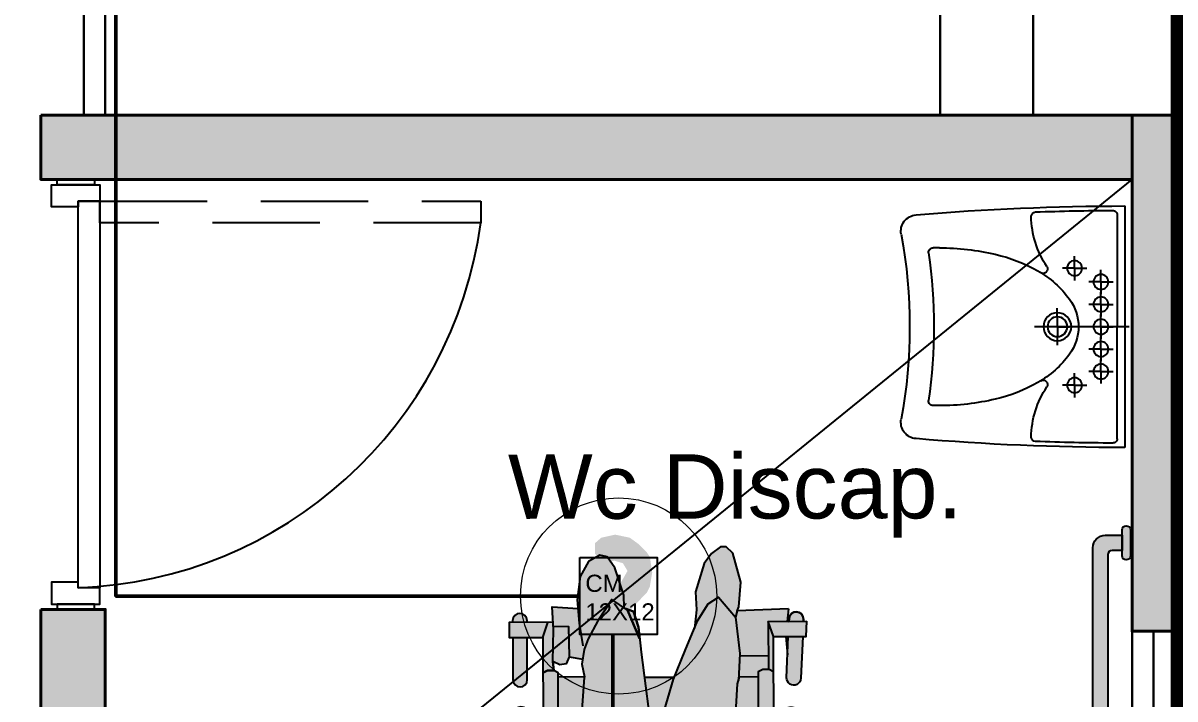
# Model space of a CAD drawing. Header units: millimetres. Extents: x 3781 to 4924, y 1639 to 1721.
# Drawn here: x 4471.179 to 4473.863, y 1654.903 to 1656.479 of the extents above; entities that cross this region are included whole.
import ezdxf

# ---------------------------------------------------------------- set-up
doc = ezdxf.new("R2010")
doc.units = ezdxf.units.MM
doc.linetypes.add('HIDDEN', pattern=[0.375, 0.25, -0.125])
doc.layers.get('Defpoints').update_dxf_attribs({"color": 255})
for name, color, linetype in [('1amobla', 2, 'Continuous'), ('A-HATCH CONCRETO', 8, 'Continuous'), ('A_ACHU5', 255, 'Continuous'), ('A_METAL  PROY', 177, 'Continuous'), ('A_MUEBLES FIJOS', 252, 'Continuous'), ('AMOBLAMIENTO', 1, 'Continuous'), ('AS_GL DETECCION_PISO 2', 7, 'Continuous'), ('AS_GL DETECCION_PISO 6', 7, 'Continuous'), ('F-2', 2, 'Continuous'), ('MUEBLE', 1, 'Continuous')]:
    doc.layers.add(name, color=color, linetype=linetype)
doc.layers.add('DIM-25', color=1, linetype='Continuous', plot=False)
for name, color, linetype, lineweight in [('Muro', 4, 'Continuous', 40), ('TEXTOS', 7, 'Continuous', 20), ('Vidrio', 2, 'Continuous', 30)]:
    doc.layers.add(name, color=color, linetype=linetype, lineweight=lineweight)
doc.styles.get("Standard").update_dxf_attribs({"font": 'arial.ttf'})

# ---------------------------------------------------------------- blocks, each defined once
blk = doc.blocks.new('DISCAPACITADO PLANTA')
at = {"layer": 'A_ACHU5'}
h = blk.add_hatch(color=256, dxfattribs=at)
h.paths.add_polyline_path([(0.2628043760083756, 0.9155210386241066), (0.2917367220763083, 0.8957744353080841), (0.2907929084696974, 0.9253084473098312), (0.2699848079193998, 0.9891821049377822), (0.2518361829340137, 1.014591157022876), (0.2345313234694828, 1.019042189042224), (0.2081789582218079, 1.003787586782576), (0.1889320119713176, 0.9693642244814666), (0.1821474606727378, 0.9144338108269494), (0.1839144787564635, 0.8946915382259844), (0.1239030411526016, 0.8980980058271086), (0.1262676302798269, 0.8531030157759429), (0.1620967402852216, 0.8526047954087799), (0.1636091710562795, 0.781482444279888), (0.1947968745340347, 0.7764108792340494), (0.1984223884533946, 0.7987060587394978), (0.2077550284108582, 0.8237924942070691), (0.2300327184526623, 0.8656119918447303)])
h.paths.add_polyline_path([(0.3274821733763673, 0.8246344734682367), (0.2990053183723376, 0.890813548714803), (0.262804376008404, 0.9155210386241348), (0.2300327184526765, 0.8656119918447585), (0.2077550284108867, 0.8237924942070121), (0.1984223884533804, 0.7987060587394409), (0.1928547125747713, 0.7644675105219534), (0.1990852076352354, 0.7349170808725634), (0.1988502574039472, 0.7349195470615371), (0.1980962309949348, 0.7337422994637564), (0.1881209199293465, 0.5935998734453705), (0.1924873525855162, 0.5466038898758825), (0.1823355744549815, 0.5022256573469976), (0.1695740156607712, 0.4421867718049556), (0.1444903701679863, 0.4234329372896326), (0.1392075063119762, 0.4153334362959101), (0.1112302075232776, 0.4153395774409037), (0.0508861009930541, 0.3915303332582312), (0.0207423444606292, 0.4358733159406114), (-0.0169031308619196, 0.4226541109608064), (-0.0321564662558558, 0.4067681578242599), (-0.0351739624968701, 0.3904782537273519), (-0.0182974725520495, 0.2933147142959456), (-0.0041575336509538, 0.2740192317475021), (0.0204912812943547, 0.2636408889175925), (0.1084411244809331, 0.2939781977342903), (0.1087974094393189, 0.2112235861034151), (0.1281427081918025, 0.2113068737755697), (0.1279166145069297, 0.263821847081644), (0.2008417406481442, 0.2427723679188176), (0.2875002147426642, 0.2279655230142197), (0.3755864313305751, 0.2234811975257998), (0.499188143633063, 0.2373978427724239), (0.5825025722920998, 0.2669403247848123), (0.6386109823438773, 0.2564105646949315), (0.6869019521454476, 0.2716838861920507), (0.7183091448866608, 0.337760766282031), (0.7238001304640278, 0.3898169757127334), (0.715550231047871, 0.4143874372994534), (0.6985854645012071, 0.4286626975165151), (0.6845425847134265, 0.431283832097904), (0.6495560572550261, 0.3880416179977004), (0.631236708354095, 0.3985212510017817), (0.6082207117675296, 0.407628390905913), (0.580677753158156, 0.3954820431732742), (0.5604068149332307, 0.4188379678705731), (0.5358399969039738, 0.4337680588737812), (0.5313638421298066, 0.4353934144373853), (0.535196229276039, 0.4805957921639389), (0.5285638874535437, 0.5145179343596455), (0.5470045139793029, 0.5709915550773417), (0.555458820663091, 0.7186121133484705), (0.5577908525302178, 0.7262506053648679), (0.5606845676401662, 0.7894113583531494), (0.5508105133167049, 0.8745572789894422), (0.5108944548038608, 0.9206961116244656), (0.487438656575421, 0.9053893295089775), (0.4622942165748471, 0.8652771928808816), (0.4333176157097684, 0.7962590201834701), (0.4066490563823069, 0.7299853498469986), (0.3801814007495778, 0.6393976422910157), (0.3675515355567143, 0.5816750213288345), (0.3585536415489939, 0.58099093048898), (0.3307863639642505, 0.7926135458501449)])
h.paths.add_polyline_path([(0.1378076714539844, 0.7444662147106273), (0.127373816272609, 0.7498846693851533), (0.1126031168610382, 0.749821076820055), (0.10221630395273, 0.7443129825384461), (0.1036455233153788, 0.4123469803383986), (0.1112302075232776, 0.4153395774408751), (0.139207506311962, 0.4153334362959387), (0.1392245801852852, 0.4153596133577935)], flags=17)
h.paths.add_polyline_path([(0.7174217310685265, 0.8649389018902693), (0.6271243841438974, 0.8639410119970563), (0.6391014291187676, 0.8291924412642542), (0.7156750950628349, 0.8295221152830832)], flags=17)
h.paths.add_polyline_path([(0.707516226036347, 0.8294869887535012), (0.6738955470185175, 0.8293422410229283), (0.6698364352328099, 0.7331454628386779, 1), (0.7033912622558489, 0.7317295859620572)], flags=17)
h.paths.add_polyline_path([(0.6391014291187532, 0.8291924412643112), (0.6271243841438974, 0.8639410119970135), (0.6276061608328121, 0.7520383289404862), (0.6290230488726536, 0.7520444290947239), (0.639456904053944, 0.7466259744202121)], flags=17)
h.paths.add_polyline_path([(0.6394569040539579, 0.7466259744201978), (0.6290230488725826, 0.7520444290947239), (0.6142523494610685, 0.7519808365296257), (0.6038655365528456, 0.7464727422480593), (0.6053298580615663, 0.4063535346039945), (0.6082207117675864, 0.4076283909059413), (0.6312367083542654, 0.398521251001867), (0.6409796012207069, 0.3929478028301076)], flags=17)
h.paths.add_polyline_path([(0.6039125297097315, 0.7355576015591508), (0.5604117471849861, 0.7348352577353552), (0.555458820663091, 0.7186121133485273), (0.5470045139793172, 0.570991555077427), (0.5285638874535153, 0.5145179343595458), (0.535196229276039, 0.4805957921640527), (0.5313638421297782, 0.4353934144373568), (0.5358399969039596, 0.4337680588737955), (0.5604068149331454, 0.4188379678705731), (0.5806777531581419, 0.3954820431732742), (0.6053298580615663, 0.4063535346039945)], flags=17)
h.paths.add_polyline_path([(0.406649056382264, 0.7299853498468281), (0.4085391486342476, 0.7346823921308216), (0.3384790770189881, 0.7339851098832642), (0.3585536415490225, 0.58099093048898), (0.3675515355566716, 0.5816750213288061), (0.3801814007496489, 0.6393976422911578)], flags=16)
h.paths.add_polyline_path([(0.1980962309949348, 0.7337422994637706), (0.1988502574039614, 0.7349195470615228), (0.1378460160317445, 0.7355598868759472), (0.1392245801852852, 0.4153596133577653), (0.1444903701680147, 0.4234329372896898), (0.1695740156607997, 0.4421867718049697), (0.1823355744549104, 0.5022256573458037), (0.1924873525855162, 0.5466038898758258), (0.1881209199293465, 0.5935998734454984)], flags=16)
h.paths.add_polyline_path([(0.6972616906768963, 0.6467240606869781, 1), (0.6627294534904138, 0.646575388408209), (0.6637669044638557, 0.4056057646047151), (0.6845425847134692, 0.4312838320979325), (0.6904459743915936, 0.4301819513536034), (0.6846570483005368, 0.4687548032139122), (0.6978595839575094, 0.507850877678095)], flags=17)
h.paths.add_polyline_path([(0.7505099661382673, 0.5168261229188147), (0.7377866719074149, 0.5228503391758608), (0.7229087607600633, 0.5011800881660662), (0.7159121841106498, 0.5089130335080086), (0.7161399418638013, 0.5240700178202644), (0.6977703833893119, 0.5285695698434978), (0.6978595839574953, 0.5078508776779671), (0.6846570483005224, 0.4687548032139264), (0.6904459743915368, 0.4301819513536175), (0.6985854645012071, 0.4286626975164725), (0.7155502310478994, 0.4143874372994534), (0.7238001304640278, 0.3898169757126624), (0.7563928856570499, 0.429794935568694), (0.7637257637603483, 0.4592101265225069)])
h.paths.add_polyline_path([(0.7283392086470002, 0.6094334476354251), (0.6974228117013725, 0.6093003427004791), (0.6977703833893261, 0.528569569843512), (0.7161399418638013, 0.5240700178202787), (0.7159121841106498, 0.5089130335080371), (0.7229087607600633, 0.501180088166052), (0.7287685280419538, 0.5097150650589839)])
h.paths.add_polyline_path([(0.7292559162482349, 0.3965089900505489), (0.7238001304640278, 0.3898169757126624), (0.7183091448866749, 0.3377607662819884), (0.6987688691744866, 0.2966504236353842), (0.6999752365964014, 0.0164464320757247), (0.7308916335419866, 0.0165795370108128)])
h.paths.add_polyline_path([(0.6987688691744725, 0.2966504236353984), (0.6869019521454476, 0.2716838861920365), (0.6643741562943009, 0.2645588632308176), (0.6655985228024548, -0.0198257914740481, 1), (0.700130759989122, -0.0196771191952649)])
h.paths.add_polyline_path([(0.6374130653142629, 0.2134994448534115), (0.6042326625804721, 0.2133565926524312), (0.6047886503909297, 0.0842168290059959), (0.637969053124593, 0.084359681206891)])
h.paths.add_polyline_path([(0.1351882924195991, 0.2113372072595041), (0.1020078896859502, 0.2111943550585948), (0.1025638774963653, 0.0820545914122022), (0.13574428023, 0.0821974436131257)])
h.paths.add_polyline_path([(0.0696696466596762, 0.2806044127072056), (0.0351879771248775, 0.2687103487806297), (0.0364262748082638, -0.0189101118906763, 1), (0.0709585119948031, -0.0187614396118932)])
h.paths.add_polyline_path([(0.0351879771248918, 0.2687103487806297), (0.0204912812943974, 0.2636408889176067), (-0.0011743322711055, 0.2727631597327473), (-5.65545185225e-05, 0.0131359663251658), (0.0362876325682322, 0.0132924396252605)])
h.paths.add_polyline_path([(0.0149517648825253, 0.4812842854011308), (0.0012178860243637, 0.5183628255153537), (-0.0005983727837275, 0.5405257603157168), (-0.014506361342356, 0.5453190573470721), (-0.019240766378573, 0.5386114623494791), (-0.0201530413917794, 0.5287953622615476), (-0.0464549400030592, 0.4995449510777378), (-0.0531351315900253, 0.4504076714618038), (-0.0316901647934316, 0.4072537987013761), (-0.0169031308618912, 0.4226541109608064), (0.0144122751261762, 0.4336505127125747)])
h.paths.add_polyline_path([(0.0680894426826484, 0.6476397402703215, 1), (0.0335572054961091, 0.6474910679915383), (0.0345557724515402, 0.4155530682791664), (0.0508861009929973, 0.3915303332582169), (0.0691610316667095, 0.3987408515979496)], flags=17)
h.paths.add_polyline_path([(0.6274723139802632, 0.7831270517077799), (0.5604559884442608, 0.784422189211256), (0.5577908525302178, 0.7262506053648253), (0.5604117471850003, 0.7348352577353694), (0.6039125297097458, 0.7355576015591369), (0.6038655365528314, 0.746472742248045), (0.6142523494610828, 0.7519808365296399), (0.6276061608327979, 0.752038328940472)], flags=17)
h.paths.add_polyline_path([(0.5636886364806344, 0.9561708596053649), (0.5446128040288158, 1.023157160039062), (0.5291494823460569, 1.037923257209681), (0.516106170858379, 1.03834520418104), (0.4953413476408457, 1.022389036433607), (0.4775445066788678, 0.9995295794142152), (0.4577235820147081, 0.9332439799011212), (0.4599488018323826, 0.8913453429523626), (0.4551779248235589, 0.8483271905206777), (0.4622942165748757, 0.8652771928809672), (0.4874386565754494, 0.9053893295090348), (0.5108944548038326, 0.9206961116244514), (0.5508105133167049, 0.8745572789894422), (0.5544706183006838, 0.8887273524302088), (0.5585070864802049, 0.8983140618710763)])
h.paths.add_polyline_path([(0.1137389566157196, 0.8623397786950591), (0.0232469911084792, 0.8619501819641184), (0.0236510457955603, 0.8265427313579181), (0.1020690147012431, 0.8268803456882807)], flags=17)
h = blk.add_hatch(color=256, dxfattribs=at)
h.paths.add_polyline_path([(0.6743826314582009, 0.8939993300610781), (0.554470618300698, 0.888727352430223), (0.550810513316691, 0.8745572789894993), (0.560684567640152, 0.7894113583530782), (0.5604559884442182, 0.7844221892112273), (0.6274723139802632, 0.7831270517077799), (0.627124384143869, 0.8639410119970419), (0.6711004918476107, 0.8644269987388213)])
h.paths.add_polyline_path([(0.3135806976673194, 0.8877174423817706), (0.2934911473828663, 0.8945770232319603), (0.2990053183723376, 0.8908135487147744), (0.3274821733763389, 0.8246344734683075), (0.3247954411761214, 0.8506716087431556)])
h.paths.add_polyline_path([(0.16209674028525, 0.8526047954088085), (0.1262676302798269, 0.8531030157759429), (0.1266624166738808, 0.8455907551179394), (0.1253740961520435, 0.7708114375418944), (0.1417489198608024, 0.7628354827963051), (0.156283934812933, 0.7654711505365839), (0.1636091710562653, 0.7814824442798596)])
h.paths.add_polyline_path([(0.0653860601294412, 0.8267224138862161), (0.0318016855306667, 0.826577822457736), (0.0322249167828659, 0.7282735379905745, 1), (0.065809291381612, 0.7284181294190262)])
h.paths.add_polyline_path([(0.0316310935984205, 0.8662013562523609), (0.0316492405155771, 0.8619863563237402), (0.065233615114451, 0.8621309477521919), (0.0652154681972803, 0.8663459476816939, 1)])
h = blk.add_hatch(color=256, dxfattribs=at)
edge = h.paths.add_edge_path()
edge.add_line((0.6756513063105416, 0.8709519320295414), (0.6753779753808546, 0.8644742698683812))
edge.add_line((0.6753779753808546, 0.8644742698683812), (0.7090082288805492, 0.8648459229813028))
edge.add_line((0.7090082288805492, 0.8648459229813028), (0.7092061333336375, 0.8695360551530766))
edge.add_arc((0.6924287198220898, 0.8702439935913162), 0.0167923429267571, 357.5837850750614, 537.5837850751097)
for points in [[(0.1266624166738666, 0.8455907551179109), (0.1257794931443215, 0.862391617039364), (0.023246991108465, 0.8619501819641326), (0.0236510457955461, 0.826542731357861), (0.1018608290175109, 0.8268794493826019), (0.1022163039527584, 0.7443129825384746), (0.112603116861024, 0.749821076820041), (0.1273738162726232, 0.7498846693851107), (0.125374096152072, 0.7708114375418234)], [(0.0337297552699454, 0.6074127846357416), (-0.0026144318168377, 0.6072563113354761), (-0.0023297044922117, 0.541122452432873), (-0.0005983727837560001, 0.5405257603156742), (0.0012178860243495, 0.5183628255153394), (0.0149517648824826, 0.4812842854011167), (0.0144122751261762, 0.4336505127125605), (0.0207423444606434, 0.435873315940583), (0.0345557724515544, 0.4155530682791098)], [(0.6301757890620081, 0.2579935815989245), (0.6108144883593383, 0.2616270805920209), (0.6110221823339403, 0.2133858236972799), (0.6303674810863245, 0.2134691113694345)]]:
    blk.add_hatch(color=256, dxfattribs=at).paths.add_polyline_path(points)
for points in [[(0.6743826314581867, 0.8939993300610638), (0.554470618300698, 0.888727352430223), (0.5585070864802049, 0.8983140618710905), (0.5636886364806486, 0.9561708596053649), (0.5446128040288585, 1.023157160039033), (0.5291494823460569, 1.037923257209697), (0.516106170858379, 1.038345204181013), (0.4953413476408742, 1.022389036433634), (0.4775445066788821, 0.9995295794142152), (0.4577235820147223, 0.9332439799011067), (0.4599488018323969, 0.8913453429523912), (0.4599488018323541, 0.8913453429520926), (0.4551465800063711, 0.8480445598596587)], [(0.2917367220763509, 0.8957744353080841), (0.2907929084696974, 0.9253084473098738), (0.2699848079194425, 0.9891821049377538), (0.251836182933971, 1.014591157022876), (0.2345313234695112, 1.019042189042237), (0.2081789582218079, 1.003787586782576), (0.1889320119713176, 0.9693642244814527), (0.182147460672752, 0.9144338108269208), (0.1869715402466454, 0.8605360636146031), (0.1951956259259617, 0.8074674263207413)], [(0.3274821733762252, 0.8246344734685067), (0.2990053183723233, 0.890813548714803), (0.2628043760083898, 0.9155210386241208), (0.2300327184527049, 0.8656119918448582), (0.2077550284108867, 0.8237924942070549), (0.1984223884533946, 0.7987060587394696), (0.1928547125747855, 0.7644675105219392), (0.1990266288318878, 0.7351949125359454), (0.198096230994949, 0.7337422994637706), (0.1881209199293465, 0.5935998734454984), (0.1924873525855162, 0.5466038898758825), (0.1924873525855162, 0.5466038898757829), (0.1823355744547825, 0.5022256573454345), (0.1695740156607712, 0.4421867718048845)], [(0.2934911473827526, 0.8945770232319317), (0.3135806976673194, 0.8877174423817706), (0.3247954411760645, 0.8506716087433828), (0.3307863639642221, 0.7926135458510828), (0.3585536415490083, 0.5809909304889658), (0.3675515355566858, 0.5816750213288202), (0.3801814007495494, 0.6393976422909873), (0.4066490563823352, 0.7299853498469986), (0.4333176157086029, 0.7962590201808695), (0.4333176157086029, 0.7962590201809832), (0.4622942165748328, 0.8652771928809102), (0.487438656575421, 0.9053893295089921), (0.5108944548038467, 0.9206961116244514), (0.5508105133167049, 0.8745572789894707), (0.5606845676401662, 0.7894113583531494), (0.5577908525302178, 0.7262506053648821)], [(0.1265743822442857, 0.8530987502478096), (0.1620967402852216, 0.8526047954087799), (0.1636091710562795, 0.781482444279888), (0.1562839348129188, 0.7654711505365839), (0.1417489198607882, 0.7628354827963051), (0.1253740961520435, 0.7708114375418944), (0.1266624166738808, 0.8455907551178825), (0.1239030411526016, 0.8980980058271228), (0.1839144787565061, 0.8946915382259701)], [(0.554470618300698, 0.888727352430223), (0.5508105133167049, 0.8745572789894707)], [(0.6743826314581867, 0.8939993300610638), (0.6711004918476107, 0.8644269987388071)], [(0.1257794931443357, 0.8623916170394208), (0.023246991108465, 0.8619501819641184), (0.0236510457955745, 0.8265427313578895), (0.1018730836671722, 0.8268795021427735)], [(0.1021534232647383, 0.8271368233832561), (0.1135382282120503, 0.8617298600309766)], [(0.6271243841438832, 0.8639410119970419), (0.7174103769978049, 0.8649387764146894)], [(0.6409796012206928, 0.3929478028301219), (0.6391014291187532, 0.8291924412643112), (0.6271243841438832, 0.8639410119970419), (0.6276061608327979, 0.752038328940472)], [(0.639089174469163, 0.8291923885040831), (0.7156750950628349, 0.8295221152830691), (0.7156750950628349, 0.8295221152831258), (0.7174232910989105, 0.8649705348478278)], [(0.1018608290175251, 0.8268794493825737), (0.1036455233153788, 0.41234698033837)], [(0.6685545111867555, 0.8293192461626828), (0.6720747298613219, 0.7861907454663993)], [(0.1636091710562795, 0.781482444279888), (0.1947968745340205, 0.776410879234021)], [(0.6274723139802632, 0.7831270517077941), (0.5604559884442608, 0.7844221892112273)], [(0.1253740961520435, 0.7708114375418944), (0.127373816272609, 0.7498846693851391)], [(0.6394569040540006, 0.7466259744201978), (0.6290230488726394, 0.7520444290947239), (0.6142523494610544, 0.7519808365296399), (0.6038655365528456, 0.7464727422480593), (0.6053298580615519, 0.4063535346039799)], [(0.1392245801852852, 0.4153596133577083), (0.1378076714539702, 0.7444662147106129), (0.127373816272609, 0.7498846693851391), (0.112603116861024, 0.749821076820055), (0.1022163039528152, 0.7443129825384746)], [(0.1378460160316877, 0.735559886875933), (0.1988502574040041, 0.7349195470615371)], [(0.3384790770189881, 0.7339851098832642), (0.4083714522483036, 0.7346807231100883)], [(0.5313638421298208, 0.4353934144374139), (0.535196229276039, 0.4805957921640245), (0.535196229276025, 0.4805957921640811), (0.5285638874535153, 0.5145179343596312), (0.5285638874535012, 0.5145179343595317), (0.5470045139793172, 0.570991555077413), (0.5554588206631053, 0.718612113348513), (0.5554588206631053, 0.7186121133485415), (0.5604117471849861, 0.7348352577353694), (0.5604117471849435, 0.7348352577353694), (0.6040501553858209, 0.735559886875663)], [(-0.0026732353680217, 0.6209146623969275), (-0.0023297044922117, 0.5411224524327736)], [(0.7282617021887035, 0.6274359389035739), (0.7287685280419538, 0.5097150650588845)], [(-0.0026144318168946, 0.6072563113354761), (0.03372975526991701, 0.6074127846357272)], [(0.6974228117013866, 0.6093003427004791), (0.7283392086470997, 0.6094334476354109)], [(0.1920688726283686, 0.5600004581634437), (0.2091200124941395, 0.5670314718278036), (0.2194613585834588, 0.5640602248391104)], [(0.3513491917761655, 0.5790641534613316), (0.3356585475749512, 0.5628943249458871)], [(0.4122899630091156, 0.560586537296615), (0.383533012239539, 0.5726946039315379)], [(0.0144122751261904, 0.4336505127125605), (0.0149517648824968, 0.4812842854011026), (0.0012178860243637, 0.5183628255153679), (-0.0005983727837560001, 0.5405257603156742), (-0.014506361342356, 0.5453190573470863), (-0.0192407663785872, 0.5386114623494649), (-0.0223342063578826, 0.5053259771470949), (-0.0348728226689872, 0.5049286523153143)], [(-0.0201530413918647, 0.5287953622614765), (-0.0464549400030592, 0.4995449510777661), (-0.0531351315900253, 0.4504076714617895), (-0.031964316342723, 0.407805475987118), (-0.0351739624968559, 0.3904782537273093), (-0.0182974725520637, 0.2933147142959314), (-0.0041575336509254, 0.2740192317475305), (0.0204912812943547, 0.2636408889175783), (0.1236258483881301, 0.299215997391201), (0.1337358376739957, 0.3089681819516983), (0.1777577060294107, 0.2892069013819025), (0.2260085434443226, 0.2841258904122696), (0.2696657681564432, 0.2949294606525541)], [(0.6980150138041524, 0.5285096485732482), (0.7161399418638013, 0.5240700178202787), (0.7159121841106355, 0.5089130335080086), (0.7229087607600775, 0.5011800881660378), (0.7377866719074007, 0.5228503391758466), (0.7505099661382673, 0.5168261229188147), (0.7637257637603483, 0.4592101265225355), (0.7563928856570215, 0.429794935568694), (0.7238001304640278, 0.3898169757126624), (0.715550231047871, 0.4143874372994534), (0.6985854645011785, 0.4286626975165009), (0.684542584713455, 0.4312838320979325), (0.6495560572550119, 0.3880416179976862), (0.6495560572550261, 0.3880416179976862), (0.6312367083542938, 0.3985212510017959), (0.6082207117675438, 0.4076283909059272), (0.5806777531581419, 0.3954820431732742), (0.5604068149331596, 0.4188379678706299), (0.5358399969041159, 0.4337680588737527), (0.5145488251704933, 0.4414991866337206), (0.5145488251704649, 0.4414991866337348), (0.4948517334010917, 0.4792108308046326), (0.4531142326795532, 0.5060402690195362), (0.3825937748353283, 0.5205563975847411), (0.334593521373165, 0.5214210923378602), (0.2821422358915697, 0.5049809276264057), (0.2135492906019465, 0.4656514888350928)], [(0.6904459743915794, 0.4301819513536034), (0.6846570483005224, 0.4687548032139122), (0.6982892343074952, 0.509123181916664)], [(-0.0321564662558558, 0.4067681578242599), (-0.0169031308619054, 0.4226541109608064), (0.020742344460615, 0.4358733159405972), (0.0508861009930257, 0.3915303332582312), (0.0508861009930115, 0.3915303332582169), (0.1112302075232634, 0.4153395774408751), (0.1392075063119904, 0.4153334362959244), (0.1392075063119762, 0.4153334362959244), (0.1444903701680005, 0.4234329372896612), (0.1726022762811539, 0.4444508565274107), (0.2018810256085857, 0.4613084600851495), (0.2251877385348564, 0.4683393364312284)], [(0.3153277265553811, 0.3964298740043972), (0.3357159732955921, 0.4228856338268372), (0.3579080228632421, 0.4369733928722326), (0.3795819174309827, 0.4452754721442318), (0.4036989138925267, 0.4429489786939911), (0.4534896145977996, 0.386275610736476), (0.473521236476856, 0.3521047781518973), (0.4695065296907189, 0.2900876647377117), (0.4384869587353819, 0.2455281396479734), (0.3860654903142375, 0.2307431560904973), (0.3525182548879968, 0.2296917704107102), (0.3359187651136892, 0.2347124030877268), (0.3137034946882409, 0.2349442195044702), (0.2937927845439532, 0.2555854476298833), (0.273800077483358, 0.2716749275821542), (0.2755930789670486, 0.3022734161333176), (0.2809275249770309, 0.345639924506159), (0.3078315058430121, 0.3915153781123877), (0.3224410634462771, 0.3982889987373568), (0.3485623464755605, 0.4007159470544936), (0.3802680441201573, 0.3914522675830483), (0.4186728197385749, 0.3634410776235342), (0.4402784402614657, 0.3762307982584332), (0.4559631024487203, 0.3747641683988689)], [(0.3638989456514281, 0.3789153299799324), (0.3956315738313663, 0.3792786046076202)], [(0.7238001304640278, 0.3898169757126624), (0.7183091448866749, 0.3377607662820026), (0.6869019521454476, 0.2716838861920365), (0.6386109823438773, 0.2564105646949173), (0.5385916091940857, 0.2751810128797274)], [(0.7292559162482064, 0.3965089900505347), (0.730934937556782, 0.0065212765066605)], [(0.4192693416140827, 0.3624626191989222), (0.4025080305780194, 0.2868587773926947)], [(0.3040715410366914, 0.3460911096075847), (0.2777532712309068, 0.3075528833160916)], [(0.3425445375909959, 0.3187250731885314), (0.3675636362761878, 0.3295916937360914), (0.3838497743386142, 0.334371150706815)], [(-0.001174332271134, 0.2727631597327473), (0, 0)], [(0.1087972242335553, 0.2112666040126783), (0.1084411244809189, 0.2939781977342051)], [(0.1281427081918025, 0.2113068737755839), (0.1277975277156855, 0.2914822378017447)], [(0.2982959537145575, 0.2538992011082826), (0.305662314695283, 0.2711009491685274)], [(0.549141645272627, 0.2773083522560995), (0.508451823104636, 0.2691035404170208), (0.4635568560848782, 0.2815023233914218)], [(0.1279166145069723, 0.263821847081644), (0.2008417406483431, 0.242772367918775), (0.2875002147428773, 0.227965523014177), (0.3755864313305466, 0.2234811975258282), (0.4991881436330772, 0.2373978427724239), (0.5825025722920146, 0.2669403247847981)], [(0.6110219971281339, 0.2134288416065573), (0.6108144883593241, 0.2616270805919925)], [(0.6303674810863386, 0.2134691113694345), (0.6301757890620224, 0.2579935815989387)], [(-5.65545185225e-05, 0.0131359663251516), (0.0362876325682464, 0.0132924396252605)], [(0.7308916335420009, 0.0165795370108128), (0.6999752365964156, 0.0164464320757674)]]:
    blk.add_lwpolyline(points)
for points in [[(0.3135806976673052, 0.8877174423817564), (0.2934911473828094, 0.8945770232319603), (0.299005318372366, 0.8908135487147744), (0.3274821733763389, 0.8246344734682223), (0.3247954411760929, 0.850671608743184)], [(0.1266624166738666, 0.8455907551176833), (0.1257794931443357, 0.8623916170393924), (0.023246991108465, 0.8619501819641326), (0.0236510457955603, 0.8265427313578753), (0.1018608290175393, 0.8268794493826019), (0.1022163039527442, 0.7443129825384461), (0.1126031168609956, 0.749821076820041), (0.127373816272609, 0.7498846693851391), (0.125374096152072, 0.770811437541866)], [(0.1351882924195991, 0.2113372072595183), (0.1357442802300142, 0.0821974436131257), (0.1025638774963795, 0.082054591412188), (0.1025638774963795, 0.0820545914121596), (0.1020078896859644, 0.2111943550586091)], [(0.637969053124607, 0.084359681206891), (0.6047886503909581, 0.0842168290060102), (0.6047886503909581, 0.0842168290059817), (0.6042326625804862, 0.2133565926524312), (0.6374130653142345, 0.2134994448533973)]]:
    blk.add_lwpolyline(points, close=True)
blk.add_lwpolyline([(0.6756513063105416, 0.8709519320295414), (0.6753779753808546, 0.8644742698683812), (0.7090082288805492, 0.8648459229813028), (0.7092061333336375, 0.8695360551530766, 1)], format="xyb", close=True)
for points in [[(0.6753899419414893, 0.8647578650592604), (0.6756513063105416, 0.8709519320296408), (0.6756513063104564, 0.8709519320297259, -0.9999999999999998), (0.7092061333334954, 0.8695360551531051), (0.7092061333336375, 0.86953605515302), (0.7090131620041121, 0.8649628329406625)], [(0.065233615114451, 0.8621309477521492), (0.0652154681972803, 0.8663459476811823), (0.0652154681972093, 0.8663459476812958, 0.9999999999999998), (0.0316310935983779, 0.8662013562528301), (0.0316310935984205, 0.8662013562527164), (0.0316508001144342, 0.8616241069706234)], [(0.0318016855306667, 0.8265778224577218), (0.0322249167828659, 0.7282735379905177), (0.0322249167827096, 0.7282735379905745, 0.9999999999999998), (0.0658092913815409, 0.7284181294190404), (0.065809291381612, 0.7284181294189837), (0.0653860601294696, 0.8267224138862019)], [(0.707516226036347, 0.8294869887535155), (0.7033912622558489, 0.731729585962043), (0.7033912622557068, 0.7317295859620572, -0.9999999999999998), (0.6698364352326678, 0.7331454628386779), (0.6698364352328099, 0.7331454628386496), (0.6738871908237343, 0.8291442077932913)], [(0.0691610316666953, 0.3987408515978927), (0.0680894426826484, 0.6476397402702645), (0.0680894426825347, 0.6476397402703215, 0.9999999999999998), (0.0335572054959954, 0.6474910679915383), (0.0335572054961091, 0.6474910679914956), (0.0345557724515402, 0.4155530682790527)], [(0.6978595839574809, 0.5078508776779387), (0.6972616906768963, 0.6467240606868643), (0.6972616906767826, 0.6467240606869781, 0.9999999999999998), (0.6627294534902433, 0.646575388408195), (0.6627294534904138, 0.6465753884081379), (0.6637669044638557, 0.4056057646046157)], [(0.6643741562943009, 0.264558863230846), (0.6655985228024548, -0.0198257914741049), (0.6655985228023411, -0.0198257914740481, 0.9999999999999998), (0.7001307599888805, -0.0196771191952649), (0.700130759989122, -0.0196771191953218), (0.6987688691744866, 0.2966504236353131)], [(0.0351879771248918, 0.2687103487806297), (0.0364262748082638, -0.0189101118907615), (0.0364262748080933, -0.0189101118906763, 0.9999999999999998), (0.0709585119946326, -0.0187614396118932), (0.0709585119948031, -0.0187614396119784), (0.06966964665966201, 0.2806044127072198)]]:
    blk.add_lwpolyline(points, format="xyb")
blk = doc.blocks.new('BARANDA SANIT MINUS')
at = {"layer": 'A_ACHU5'}
h = blk.add_hatch(color=256, dxfattribs=at)
edge = h.paths.add_edge_path()
edge.add_arc((-0.0429999999999069, 0.0275000000000176), 0.0100000000000051, 180, 270)
edge.add_line((-0.0429999999999069, 0.0175000000000125), (-0.0199999999998966, 0.0175000000000125))
edge.add_line((-0.0199999999998966, 0.0175000000000125), (-0.0199999999998966, -0.0174999999999699))
edge.add_line((-0.0199999999998966, -0.0174999999999699), (-0.0299999999998875, -0.0174999999999841))
edge.add_line((-0.0299999999998875, -0.0174999999999841), (-0.0299999999999017, -0.0177381380714792))
edge.add_line((-0.0299999999999017, -0.0177381380714792), (-0.0589999999999122, -0.0177381380714792))
edge.add_arc((-0.0589999999999122, 0.0112618619285172), 0.0289999999999964, 180, 270, ccw=False)
edge.add_line((-0.0879999999999086, 0.0112618619285172), (-0.0879999999999086, 0.2918809309642539))
edge.add_line((-0.0879999999999086, 0.2918809309642539), (-0.0879999999998944, 0.7886190690357608))
edge.add_arc((-0.05899999999989802, 0.7886190690357608), 0.02899999999999638, 89.99999999999989, 180, ccw=False)
edge.add_line((-0.058999999999898, 0.8176190690357572), (-0.0299999999998875, 0.8176190690357572))
edge.add_line((-0.0299999999998875, 0.8176190690357572), (-0.0199999999998966, 0.8176190690357572))
edge.add_line((-0.0199999999998966, 0.8176190690357572), (-0.0199999999999108, 0.7823809309642799))
edge.add_line((-0.0199999999999108, 0.7823809309642799), (-0.0429999999998927, 0.7823809309642658))
edge.add_arc((-0.04299999999989264, 0.7723809309642606), 0.01000000000000512, 90.00000000000037, 180.0000000000006)
edge.add_line((-0.0529999999998978, 0.7723809309642605), (-0.052999999999912, 0.2918809309642539))
edge.add_line((-0.052999999999912, 0.2918809309642539), (-0.052999999999912, 0.02750000000001762))
edge = h.paths.add_edge_path()
edge.add_arc((-0.00999999999994825, 0.8300000000000621), 0.00999999999993405, -1.2147438610554673e-10, 179.9999999998785, ccw=False)
edge.add_line((-1.42e-14, 0.8300000000000409), (0, 0.7699999999999534))
edge.add_arc((-0.0099999999999483, 0.7699999999999534), 0.0099999999999483, -180, 0, ccw=False)
edge.add_line((-0.0199999999998966, 0.7699999999999534), (-0.0199999999998823, 0.8300000000000833))
edge = h.paths.add_edge_path()
edge.add_arc((-0.00999999999994825, 0.0300000000000651), 0.00999999999993405, -1.21985976875294e-10, 179.9999999998779, ccw=False)
edge.add_line((-1.42e-14, 0.0300000000000438), (0, -0.0300000000000438))
edge.add_arc((-0.0099999999999483, -0.0300000000000438), 0.0099999999999483, -180, 0, ccw=False)
edge.add_line((-0.0199999999998966, -0.0300000000000438), (-0.0199999999998823, 0.0300000000000864))
at = {"layer": 'A_METAL  PROY'}
for points in [[(-0.0199999999998823, 0.8300000000000833, -0.9999999999999998), (-1.42e-14, 0.8300000000000409), (0, 0.7699999999999534), (0, 0.7699999999999534, -0.9999999999999998), (-0.0199999999998966, 0.7699999999999534), (-0.0199999999998966, 0.7699999999999534), (-0.0199999999998823, 0.8300000000000833)], [(-0.052999999999912, 0.0275000000000176, 0.4142135623730951), (-0.0429999999999069, 0.0175000000000125), (-0.0199999999998966, 0.0175000000000125), (-0.0199999999998966, -0.0174999999999699), (-0.0299999999998875, -0.0174999999999841), (-0.0299999999999017, -0.0177381380714792), (-0.0589999999999122, -0.0177381380714792, -0.4142135623730951), (-0.0879999999999086, 0.0112618619285172), (-0.0879999999999086, 0.2918809309642539), (-0.0879999999998944, 0.7886190690357608, -0.4142135623730951), (-0.058999999999898, 0.8176190690357572), (-0.0299999999998875, 0.8176190690357572), (-0.0199999999998966, 0.8176190690357572), (-0.0199999999999108, 0.7823809309642799), (-0.0429999999998927, 0.7823809309642658, 0.4142135623730951), (-0.0529999999998978, 0.7723809309642605), (-0.052999999999912, 0.2918809309642539)], [(-0.0199999999998823, 0.0300000000000864, -0.9999999999999998), (-1.42e-14, 0.0300000000000438), (0, -0.0300000000000438), (0, -0.0300000000000438, -0.9999999999999998), (-0.0199999999998966, -0.0300000000000438), (-0.0199999999998966, -0.0300000000000438), (-0.0199999999998823, 0.0300000000000864)]]:
    blk.add_lwpolyline(points, format="xyb", close=True, dxfattribs=at)
blk = doc.blocks.new('lav discapacitados')
for p, q in [((0.135253219137212, 0.1249857523866922), (0.135253219137212, 0.1398517174943663)), ((0.5031648487233725, 0.1249857523866922), (0.5031648487233725, 0.1398517174943663)), ((0.3192090339321112, -0.3173512459202357), (0.3192090339321112, -0.0963769684626641)), ((0.3192090339321112, -0.1500449111522357), (0.3192090339321112, -0.1217486014688802)), ((0.3192090339321112, -0.1500449111522357), (0.2761677131779834, -0.14954767005338)), ((0.3192090339321112, -0.1500449111522357), (0.3624548523034718, -0.14954767005338)), ((0.3192090339321112, -0.1500449111522357), (0.3192090339321112, -0.1783412208355912)), ((0.1827583066583429, -0.1900212847035618), (0.1827583066583429, -0.1617249750202063)), ((0.4556597612022415, -0.1900212847017428), (0.4556597612022415, -0.1617249750183873)), ((0.1827583066583429, -0.1900212847035618), (0.1544619969749874, -0.1900212847035618)), ((0.1827583066583429, -0.1900212847035618), (0.1827583066583429, -0.2183175943869173)), ((0.1827583066583429, -0.1900212847035618), (0.2110546163416984, -0.1900212847035618)), ((0.4556597612022415, -0.1900212847017428), (0.427363451518886, -0.1900212847017428)), ((0.4556597612022415, -0.1900212847035618), (0.483956070885597, -0.1900212847035618)), ((0.4556597612022415, -0.1900212847017428), (0.4556597612022415, -0.2183175943850983)), ((0.2147981248413089, -0.2514394665199688), (0.2147981248413089, -0.2231431568366133)), ((0.267003579384891, -0.2514394665199688), (0.267003579384891, -0.2231431568366133)), ((0.3192090339321112, -0.2514394665199688), (0.3192090339321112, -0.2231431568366133)), ((0.3714144884756934, -0.2514394665199688), (0.3714144884756934, -0.2231431568366133)), ((0.4236199430229135, -0.2514394665199688), (0.4236199430229135, -0.2231431568366133)), ((0.2147981248413089, -0.2514394665199688), (0.1865018151579534, -0.2514394665199688)), ((0.2147981248413089, -0.2514394665217878), (0.2430944345246644, -0.2514394665217878)), ((0.2147981248413089, -0.2514394665199688), (0.2147981248413089, -0.2797357762033243)), ((0.267003579384891, -0.2514394665199688), (0.2387072697015355, -0.2514394665199688)), ((0.267003579384891, -0.2514394665217878), (0.2952998890682465, -0.2514394665217878)), ((0.267003579384891, -0.2514394665199688), (0.267003579384891, -0.2797357762033243)), ((0.3192090339321112, -0.2514394665199688), (0.2909127242487557, -0.2514394665199688)), ((0.3192090339321112, -0.2514394665217878), (0.3475053436154667, -0.2514394665217878)), ((0.3192090339321112, -0.2514394665199688), (0.3192090339321112, -0.2797357762033243)), ((0.3714144884756934, -0.2514394665199688), (0.3431181787923379, -0.2514394665199688)), ((0.3714144884756934, -0.2514394665217878), (0.3997107981590488, -0.2514394665217878)), ((0.3714144884756934, -0.2514394665199688), (0.3714144884756934, -0.2797357762033243)), ((0.4236199430229135, -0.2514394665199688), (0.395323633339558, -0.2514394665199688)), ((0.4236199430229135, -0.2514394665217878), (0.451916252706269, -0.2514394665217878)), ((0.4236199430229135, -0.2514394665199688), (0.4236199430229135, -0.2797357762033243)), ((0.0582521566498144, -0.2891646001048684), (0.3192090339321112, -0.2891646001048684)), ((0.580165911214408, -0.2891646001048684), (0.3192090339321112, -0.2891646001048684)), ((0.0377090339311508, -0.3073512459200174), (0.6007090339294336, -0.3073512459200174))]:
    blk.add_line(p, q)
blk.add_lwpolyline([(0.135253219137212, 0.1249857523866922, 0.0577710403127236), (0.1503598284393774, -0.0053234044030432, 0.0714364488761166), (0.1891326298496096, -0.1042722415882054, 0.1064240047463505), (0.255175796322419, -0.1783472882184469, 0.1589711741621284), (0.3192090339321112, -0.1992340119745677, 0.1589711741621273)], format="xyb")
for centre, radius in [((0.3192090339321112, -0.1500449111522357), 0.0325004545454486), ((0.3192090339321112, -0.1500449111522357), 0.0230318181818182), ((0.3192090339321112, -0.2514394665217878), 0.0174018181818182)]:
    blk.add_circle(centre, radius)
at = {"linetype": 'Continuous'}
for centre in [(0.1827583066583429, -0.1900212847035618), (0.4556597612022415, -0.1900212847035618), (0.2147981248413089, -0.2514394665217878), (0.267003579384891, -0.2514394665217878), (0.3714144884756934, -0.2514394665217878), (0.4236199430229135, -0.2514394665217878)]:
    blk.add_circle(centre, 0.0174018181818182, dxfattribs=at)
for centre, radius, start, end in [((0.0967174901702492, 0.1761675705688503), 0.0385357289663649, 79.48537993718864, 175.1509616286944), ((0.3192090339321112, 1.374917347020071), 1.180686774759321, 259.4853799371886, 280.5146200628114), ((0.5417005776903352, 0.1761675705688503), 0.0385357289663649, 4.849038371305557, 100.5146200628113), ((5.796283313211006, -0.3073512459200174), 5.758574279279992, 175.1509616286944, 180), ((-5.157865245350421, -0.3073512459200174), 5.758574279279992, 0, 4.849038371305557), ((0.1454895827732798, 0.1398517174943663), 0.0102363636363636, 81.99352669615462, 180), ((0.3192090339321112, 1.374917347020071), 1.236986774759321, 261.9935266961546, 278.0064733038454), ((0.4929284850873046, 0.1398517174943663), 0.0102363636363636, 0, 98.00647330384537), ((-0.0664098864513108, 0.1249857523866922), 0.5695747351746535, 346.7745530553977, 0), ((0.1241562364916717, 0.0801995696760969), 0.3738165951801937, 330.4302897228375, 346.7745530553977), ((5.796283313211006, -0.3073512459200174), 5.748337915643628, 177.9206928705051, 179.7161909513699), ((0.0619599407250462, -0.0991569113962214), 0.0102363636363636, 88.96034643525914, 177.9206928705051), ((0.0581817612032865, -0.3073512459200174), 0.2184649773478007, 56.42947407734792, 88.96034643525914), ((0.2442254417032927, 0.0120747022097021), 0.2357672865691353, 306.1311668824234, 330.4302897228375), ((0.580236306657298, -0.3073512459200174), 0.2184649773478007, 91.03965356474089, 123.570525922652), ((0.5764581271355383, -0.0991569113962214), 0.0102363636363636, 2.079307129494833, 91.03965356474089), ((-5.157865245350421, -0.3073512459200174), 5.748337915643628, 0.2838090486300583, 2.079307129494833), ((0.1846451419510231, -0.1167959607723787), 0.0102363636363636, 236.429474077348, 31.59130941341888), ((0.4537729259095613, -0.1167959607723787), 0.0102363636363636, 148.4086905865811, 303.5705259226521), ((0.3192090339321112, -0.09063606236532001), 0.108597949609807, 270, 306.1311668824234), ((0.0582521566498144, -0.2789282364688006), 0.0102363636363636, 179.7161909513699, 270), ((0.580165911214408, -0.2789282364688006), 0.0102363636363636, 270, 0.2838090486300583)]:
    blk.add_arc(centre, radius, start, end)
blk = doc.blocks.new('AS_Initiator2')
at = {"color": 0, "linetype": 'Continuous', "lineweight": 15}
blk.add_circle((0, 0), 0.1524, dxfattribs=at)
for points in [[(-0.02700351161956787, 0.05580734939575196), (-0.03660474243164063, 0.0654085075378418), (-0.02700351161956787, 0.09061191101074219), (-0.03660474243164063, 0.08221067962646485)], [(-0.02700351161956787, 0.09061191101074219), (-0.005400687789916992, 0.09541249008178711), (-0.02700351161956787, 0.05580734939575196), (0.01740228080749512, 0.09061191101074219)], [(-0.02700351161956787, 0.05580734939575196), (0.01740228080749512, 0.09061191101074219), (-0.01620213603973389, 0.05220669708251954), (-0.006802491760253907, 0.05499112014770508)], [(-0.006802491760253907, 0.05499112014770508), (0.01740228080749512, 0.09061191101074219), (0.006600832557678223, 0.05100677032470703), (0.03060394592285156, 0.08101046218872071)], [(0.006600832557678223, 0.05100677032470703), (0.03060394592285156, 0.08101046218872071), (0.01380177383422852, 0.03900517730712891), (0.04380568370819092, 0.06780894241333008)], [(0.04380568370819092, 0.06780894241333008), (0.04860633544921875, 0.06060792846679688), (0.01380177383422852, 0.03900517730712891), (0.004200543022155762, 0.02220300521850586)], [(0.04860633544921875, 0.06060792846679688), (0.05220676975250244, 0.03660474243164063), (0.004200543022155762, 0.02220300521850586), (0.04860633544921875, 0.01500199127197266)], [(0.04860633544921875, 0.01500199127197266), (0.04380568370819092, 0.005400833129882813), (0.004200543022155762, 0.02220300521850586), (-0.02700351161956787, -0.01260155639648438)], [(0.04380568370819092, 0.005400833129882813), (-0.001800253486633301, -0.04260553894042969), (-0.02700351161956787, -0.01260155639648438), (-0.03420445289611817, -0.0246031494140625)], [(-0.001800253486633301, -0.04260553894042969), (-0.01020133953094482, -0.0498065528869629), (-0.03420445289611817, -0.0246031494140625), (-0.04020524940490723, -0.0498065528869629)], [(-0.01020133953094482, -0.0498065528869629), (-0.009001194763183595, -0.06180814590454102), (-0.04020524940490723, -0.0498065528869629), (-0.03660474243164063, -0.07020908660888672)], [(-0.009001194763183595, -0.06180814590454102), (0.003000398254394532, -0.07020908660888672), (-0.03660474243164063, -0.07020908660888672), (-0.01500191860198975, -0.08941169357299805)], [(0.003000398254394532, -0.07020908660888672), (0.01860242557525635, -0.07620988311767579), (-0.01500191860198975, -0.08941169357299805), (0.009001194763183595, -0.09781263427734375)], [(0.009001194763183595, -0.09781263427734375), (0.01860242557525635, -0.07620988311767579), (0.03060394592285156, -0.09781263427734375), (0.03660474243164063, -0.08701125869750977)]]:
    blk.add_solid(points, dxfattribs=at)
blk = doc.blocks.new('Caja metalica de 12')
at = {"layer": '1amobla', "linetype": 'Continuous', "ltscale": 0.3}
blk.add_lwpolyline([(-1069.691067340418, -2855.356517794578), (-1069.511067340418, -2855.356517794578), (-1069.511067340418, -2855.536517794578), (-1069.691067340418, -2855.536517794578), (-1069.691067340418, -2855.356517794578)], dxfattribs=at)
at = {"layer": '1amobla', "color": 7, "linetype": 'Continuous', "ltscale": 0.3, "insert": (-1069.678574188772, -2855.396843407825), "char_height": 0.04, "width": 0.07915712532667385, "attachment_point": 1}
blk.add_mtext('CM 12X12', dxfattribs=at)

msp = doc.modelspace()

# ---------------------------------------------------------------- hatches: boundary and pattern name
at = {"layer": 'A-HATCH CONCRETO', "ltscale": 0.03}
h = msp.add_hatch(color=256, dxfattribs=at)
h.dxf.hatch_style = 1
h.paths.add_polyline_path([(4454.114639335561, 1658.777643932501), (4454.114639335612, 1658.627639101591), (4454.462836331909, 1658.627635967008), (4454.462836331624, 1658.777640795355)])
h.paths.add_polyline_path([(4454.462836326386, 1658.777640795588), (4454.61284115683, 1658.777640795524), (4454.612841159853, 1657.426719141884), (4454.462836332553, 1657.426719143346)])
h.paths.add_polyline_path([(4457.174366030675, 1657.276693903433), (4457.174366030675, 1657.426719142615), (4454.114639336167, 1657.427037208382), (4454.114639336167, 1657.2770119692)])
h.paths.add_polyline_path([(4453.764687635736, 1652.652959602196), (4453.764639195586, 1657.277643933749), (4453.614639198124, 1657.277643937407), (4453.61468003509, 1653.018340465962), (4453.614639324876, 1652.652964756051)])
h.paths.add_polyline_path([(4457.174310453953, 1654.102257523116), (4457.024285214769, 1654.102257523116), (4457.024275820992, 1657.276693903429), (4457.174301060175, 1657.276693903429)])
h.paths.add_polyline_path([(4455.774034793814, 1654.252274212543), (4455.774239595312, 1652.562680356354), (4456.124286553095, 1652.562774674247), (4456.124286553095, 1652.713032728323), (4455.925154048035, 1652.712730674975), (4455.924083895996, 1654.252274212543)])
h.paths.add_polyline_path([(4457.174312594492, 1652.712928252367), (4457.024287355309, 1652.712928252367), (4457.024280408204, 1652.063222253755), (4457.174305647386, 1652.063222253755)])
h.paths.add_polyline_path([(4457.024286550849, 1652.56266909862), (4457.024287355341, 1652.562879150186), (4457.024287355341, 1652.712928252367), (4457.024286550849, 1652.712718200802)], flags=16)
h.paths.add_polyline_path([(4453.614639523728, 1650.218268372122), (4457.174369721755, 1650.218268667843), (4457.174369721755, 1650.368317770025), (4454.11463937959, 1650.368317473638), (4454.114639379635, 1650.252886302331), (4453.614639523843, 1650.252886303979)])
h.paths.add_polyline_path([(4457.024323532003, 1650.863180425322), (4457.024320619572, 1650.368317483591), (4457.174369721753, 1650.368317483591), (4457.174372634185, 1650.863180425322)])
h.paths.add_polyline_path([(4460.490072180819, 1652.712928253586), (4460.490072180819, 1652.562923714338), (4459.923614700704, 1652.562923714637), (4459.923614738235, 1650.198266270196), (4459.773568143649, 1650.198266270593), (4459.773568106118, 1652.712928253334)])
h.paths.add_polyline_path([(4463.042461458078, 1652.712928252527), (4463.042461458078, 1652.562923720366), (4462.614639329011, 1652.562923720366), (4462.614639327431, 1652.65288630267), (4462.114639327664, 1652.652886301989), (4462.114639329239, 1652.562923717567), (4461.69007218082, 1652.562923715534), (4461.69007218082, 1652.712928252527)])
h.paths.add_polyline_path([(4459.923614737022, 1650.198266270361), (4466.966186324547, 1650.198266267298), (4466.966186324547, 1650.3509649405), (4459.923614737022, 1650.350964943564)])
h.paths.add_polyline_path([(4465.241619130911, 1652.712890523809), (4465.241619130911, 1652.562885986948), (4464.242461458081, 1652.562885985179), (4464.242461458081, 1652.712890522714)])
h.paths.add_polyline_path([(4464.667008829494, 1650.350964941805), (4464.817055423935, 1650.350964941405), (4464.817048461085, 1652.562885984242), (4464.667048463622, 1652.562885987903), (4464.667048463672, 1652.56489771832), (4464.667008829494, 1650.350964941805), (4464.666962233097, 1650.350964941637)])
h.paths.add_polyline_path([(4466.44161913091, 1652.712890524809), (4466.44161913091, 1652.562885985109), (4466.96618631379, 1652.562885985468), (4466.9661863249, 1650.198266262117), (4467.116232919487, 1650.198266272413), (4467.116232908376, 1652.712890534064)])
h.paths.add_polyline_path([(4470.112271980273, 1650.352859565486), (4473.913472762541, 1650.352882398431), (4473.913472762541, 1650.202833296564), (4470.112271980273, 1650.202810463619)])
h.paths.add_polyline_path([(4469.562219824854, 1650.202832572735), (4469.562219824726, 1652.652853601048), (4469.612266255453, 1652.652885899421), (4469.612271979062, 1650.252886302514), (4470.112239682026, 1650.252886302642), (4470.112304278557, 1650.202832572866)])
h.paths.add_polyline_path([(4473.347545760023, 1651.856506642782), (4473.347570298988, 1650.352840555814), (4473.197521197122, 1650.352840555814), (4473.197496658157, 1651.856506642782)])
h.paths.add_polyline_path([(4473.347548775982, 1651.856517429542), (4473.763427170892, 1651.856557705632), (4473.763427170892, 1651.706508603766), (4473.347548775982, 1651.706468327677)])
h.paths.add_polyline_path([(4473.913472764021, 1651.856548485399), (4473.913497302987, 1650.352882398431), (4473.763448201121, 1650.352882398431), (4473.763423662156, 1651.856548485399)])
h.paths.add_polyline_path([(4470.61170149372, 1654.17190878462), (4473.76342366778, 1654.172421456459), (4473.76342366778, 1654.022372354593), (4470.61170149372, 1654.021859682755)])
h.paths.add_polyline_path([(4471.220701599836, 1655.11204654231), (4471.220712053006, 1654.17241074086), (4471.370761154872, 1654.17241074086), (4471.370750701702, 1655.11204654231)])
h.paths.add_polyline_path([(4469.560796695957, 1656.274451857988), (4469.562219824725, 1652.65288589931), (4469.712268926591, 1652.65288589931), (4469.710845797823, 1656.274451857988)])
h.paths.add_polyline_path([(4469.711701358417, 1654.172253102142), (4469.711701331628, 1654.17232127309), (4469.711701331628, 1654.022272171224), (4469.711701358417, 1654.022204000277)], flags=17)
h.paths.add_polyline_path([(4471.220708954699, 1656.264464932234), (4473.763415991659, 1656.264483618653), (4473.763415991659, 1656.114434516787), (4471.220708954699, 1656.114415830369)])
h.paths.add_polyline_path([(4473.91346509348, 1656.264487612304), (4473.913490078248, 1655.061143907265), (4473.763440976382, 1655.061143907265), (4473.763415991614, 1656.264487612304)])
h.paths.add_polyline_path([(4471.220642987289, 1660.031383632256), (4471.220724992212, 1658.47196040272), (4471.370774094079, 1658.47196040272), (4471.370691976016, 1660.031383947631)])
h.paths.add_polyline_path([(4473.315938045396, 1660.029140740289), (4471.220708954699, 1660.033013789403), (4471.220708954699, 1660.183062891269), (4473.316825985837, 1660.17898664323)])
h.paths.add_polyline_path([(4473.533400917666, 1661.627414064727), (4465.065599457958, 1661.627391682136), (4465.065599453317, 1661.477387480684), (4473.533400913026, 1661.477409863159)])
h.paths.add_polyline_path([(4465.065599455638, 1658.776693895526), (4465.065960450605, 1661.477387479736), (4465.215964652946, 1661.477394141442), (4465.215603658096, 1658.776700557234)])

# ---------------------------------------------------------------- linework, layer by layer
for p, q in [((4471.395638954028, 1660.748354658159), (4471.395638954028, 1655.143422628824)), ((4471.370761154872, 1654.17241074086), (4473.763415991659, 1656.114434516787))]:
    msp.add_line(p, q)
at = {"layer": '1amobla', "color": 7, "linetype": 'Continuous', "ltscale": 0.3, "true_color": 0xffffff}
for points in [[(4472.477088573265, 1655.233422628824), (4472.657088573265, 1655.233422628824), (4472.657088573265, 1655.053422628823), (4472.477088573265, 1655.053422628823), (4472.477088573265, 1655.233422628824)], [(4472.477088573265, 1655.233422628824), (4472.657088573265, 1655.233422628824), (4472.657088573265, 1655.053422628823), (4472.477088573265, 1655.053422628823), (4472.477088573265, 1655.233422628824)], [(4472.477088573265, 1655.233422628863), (4472.657088573264, 1655.233422628863), (4472.657088573264, 1655.053422628862), (4472.477088573265, 1655.053422628862), (4472.477088573265, 1655.233422628863)]]:
    msp.add_lwpolyline(points, dxfattribs=at)
at = {"layer": 'AS_GL DETECCION_PISO 2', "color": 5, "linetype": 'Continuous', "lineweight": 50}
msp.add_line((4472.553315562519, 1655.053422628823), (4472.553354271984, 1652.668052683303), dxfattribs=at)
msp.add_lwpolyline([(4472.471819180435, 1655.143422628823), (4471.395638954028, 1655.143422628823), (4471.395638954028, 1660.748354658159)], dxfattribs=at)
at = {"layer": 'Defpoints', "ltscale": 5, "const_width": 0.1198957787484005}
msp.add_lwpolyline([(4442.321079337003, 1704.577883748243), (4473.913472815343, 1704.577874839779), (4473.913472815345, 1650.102872649106), (4442.321079337004, 1650.10288155757)], close=True, dxfattribs=at)
at = {"layer": 'DIM-25'}
msp.add_arc((4471.271354846966, 1656.14559828682), 0.9835188656022376, 272.1171131618937, 352.2522771353889, dxfattribs=at)
at = {"layer": 'F-2'}
for points in [[(4471.307688184284, 1656.05103675808), (4471.245895420519, 1656.051036757641), (4471.245895420192, 1656.101740982142), (4471.35839241032, 1656.101740982093), (4471.358392409838, 1656.063712814067), (4471.307688184173, 1656.063712813158), (4471.307688184284, 1656.05103675808)], [(4471.345716352571, 1656.114417039039), (4471.34571635373, 1656.101740983029), (4471.258571476899, 1656.101740982602), (4471.258571475857, 1656.114417038145)], [(4471.30768818519, 1655.175426823746), (4471.245895421076, 1655.175426824704), (4471.245895421518, 1655.124722598806), (4471.358392410599, 1655.124722599223), (4471.358392410501, 1655.162750767715), (4471.307688185301, 1655.162750767737), (4471.30768818519, 1655.175426823746)], [(4471.345716354585, 1655.112046542288), (4471.34571635459, 1655.124722599228), (4471.258571477876, 1655.124722599034), (4471.258571477871, 1655.112046542326)]]:
    msp.add_lwpolyline(points, dxfattribs=at)
msp.add_lwpolyline([(4471.307688184173, 1656.063712813158), (4471.358392409838, 1656.063712814067), (4471.358392410501, 1655.162750767715), (4471.307688185301, 1655.162750767737)], close=True, dxfattribs=at)
at = {"layer": 'MUEBLE', "color": 1, "linetype": 'HIDDEN'}
msp.add_lwpolyline([(4471.358392409509, 1656.013008588169), (4471.358392409764, 1656.063712814067), (4472.245895420234, 1656.063712808911), (4472.245895420678, 1656.01300858441)], close=True, dxfattribs=at)
at = {"layer": 'Muro'}
for points in [[(4471.220708954699, 1656.264464932234), (4473.763415991659, 1656.264483618653), (4473.763415991659, 1656.114434516787), (4471.220708954699, 1656.114415830369)], [(4473.91346509348, 1656.264487612304), (4473.913490078248, 1655.061143907265), (4473.763440976382, 1655.061143907265), (4473.763415991614, 1656.264487612304)], [(4471.220701599836, 1655.11204654231), (4471.220712053006, 1654.17241074086), (4471.370761154872, 1654.17241074086), (4471.370750701702, 1655.11204654231)]]:
    msp.add_lwpolyline(points, close=True, dxfattribs=at)
at = {"layer": 'Vidrio'}
for points in [[(4473.316408727, 1656.264485003149), (4473.533437705036, 1656.264485003871), (4473.533401430538, 1661.478361387999), (4473.31637245483, 1661.478361388208)], [(4471.370779335601, 1656.264464931873), (4471.32077933439, 1656.264464932595), (4471.320819073163, 1656.768211785897), (4471.370819072045, 1656.768211786106)], [(4473.763433515543, 1651.856548485038), (4473.813433516753, 1651.85654848576), (4473.813405532741, 1655.061143907161), (4473.763405533859, 1655.06114390737)]]:
    msp.add_lwpolyline(points, close=True, dxfattribs=at)

# ---------------------------------------------------------------- block references
at = {"layer": '1amobla', "color": 7, "linetype": 'Continuous', "true_color": 0xffffff}
msp.add_blockref('Caja metalica de 12', (5542.168155913683, 4510.589940423441), dxfattribs=at)
at = {"layer": 'A_METAL  PROY'}
msp.add_blockref('BARANDA SANIT MINUS', (4473.760096643154, 1654.467406490906), dxfattribs=at)
at = {"layer": 'A_MUEBLES FIJOS'}
msp.add_blockref('DISCAPACITADO PLANTA', (4472.288553126878, 1654.219932247106), dxfattribs=at)
at = {"layer": 'AMOBLAMIENTO', "xscale": -1, "rotation": 89.99999862940636}
msp.add_blockref('lav discapacitados', (4473.439507969133, 1656.090367896705), dxfattribs=at)
at = {"layer": 'AS_GL DETECCION_PISO 6', "color": 131, "linetype": 'Continuous', "xscale": 1.5, "yscale": 1.5, "zscale": 1.5}
msp.add_blockref('AS_Initiator2', (4472.567088573265, 1655.143422628823), dxfattribs=at)

# ---------------------------------------------------------------- texts
at = {"layer": 'TEXTOS'}
msp.add_text('Wc Discap.', height=0.15, rotation=0.06685865453028599, dxfattribs=at).set_placement((4472.309186153643, 1655.323303737418))

doc.saveas('drawing.dxf')
